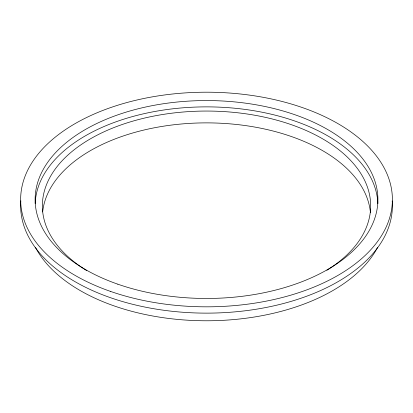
<?xml version="1.0" encoding="UTF-8"?>
<svg xmlns="http://www.w3.org/2000/svg" width="413" height="413" viewBox="0 0 413 413"><rect width="100%" height="100%" fill="white"/><g stroke="black" fill="none" stroke-linecap="round" stroke-linejoin="round"><path stroke-width="0.62" d="M86.823 270.675A164.147 94.768 0 0 1 91.443 138.241A164.147 94.768 0 0 1 320.875 137.834A164.147 94.768 0 0 1 326.895 270.252M377.482 247.537A178.628 103.131 0 0 1 206.278 320.777A178.628 103.131 0 0 1 35.415 247.268M42.668 211.926A164.147 94.768 0 0 1 207.068 122.878A164.147 94.768 0 0 1 370.425 212.561M35.177 203.532A171.39 98.95 0 0 1 206.645 106.874A171.39 98.95 0 0 1 377.864 203.681M392.195 200.94A185.871 107.313 0 0 1 206.376 313.131A185.871 107.313 0 0 1 20.851 200.78M117.85 284.196A171.39 98.95 0 0 0 377.869 201.508A171.39 98.95 0 0 0 123.828 112.842A171.39 98.95 0 0 0 117.85 284.196M110.359 291.351A185.871 107.313 0 0 0 392.35 201.673A185.871 107.313 0 0 0 116.843 105.516A185.871 107.313 0 0 0 110.359 291.351"/></g></svg>
